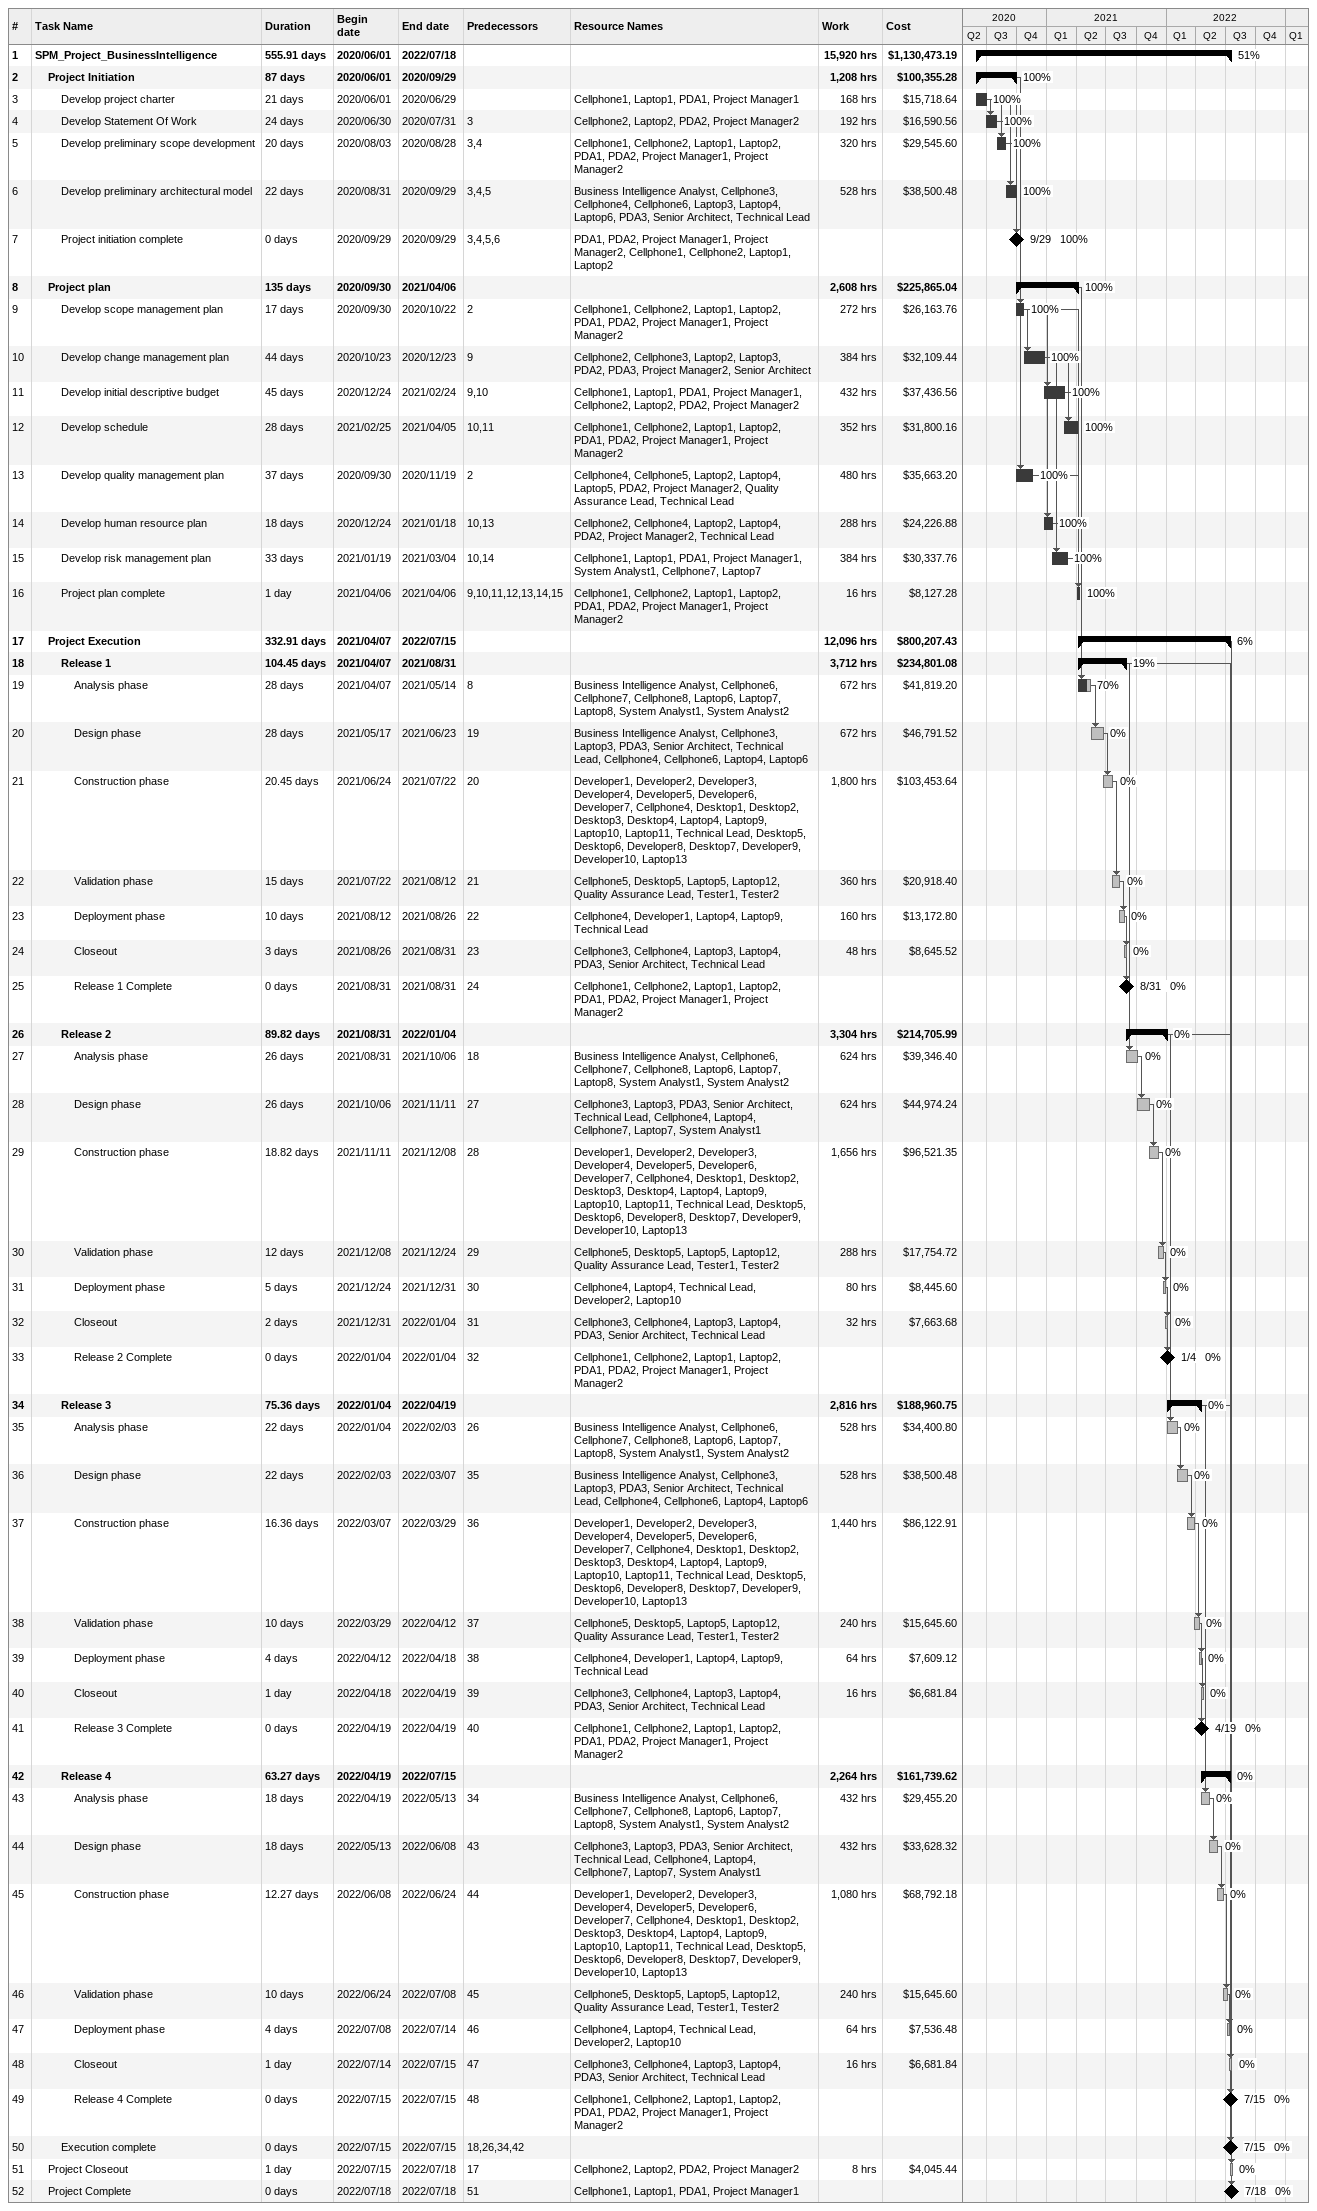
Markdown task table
| ID | Level | Task | Duration | Start | Finish | Predecessors | Resources | % complete | Work (h) | Cost ($) |
|---|---|---|---|---|---|---|---|---|---|---|
| 1 | 1 | **SPM_Project_BusinessIntelligence** | 555.91d | 2020-06-01 | 2022-07-18 |  |  | 51 | 15920 | 1130473.19 |
| 2 | 2 | **Project Initiation** | 87d | 2020-06-01 | 2020-09-29 |  |  | 100 | 1208 | 100355.28 |
| 3 | 3 | Develop project charter | 21d | 2020-06-01 | 2020-06-29 |  | Cellphone1, Laptop1, PDA1, Project Manager1 | 100 | 168 | 15718.64 |
| 4 | 3 | Develop Statement Of Work | 24d | 2020-06-30 | 2020-07-31 | 3 | Cellphone2, Laptop2, PDA2, Project Manager2 | 100 | 192 | 16590.56 |
| 5 | 3 | Develop preliminary scope development | 20d | 2020-08-03 | 2020-08-28 | 3, 4 | Cellphone1, Cellphone2, Laptop1, Laptop2, PDA1, PDA2, Project Manager1, Project Manager2 | 100 | 320 | 29545.60 |
| 6 | 3 | Develop preliminary architectural model | 22d | 2020-08-31 | 2020-09-29 | 3, 4, 5 | Business Intelligence Analyst, Cellphone3, Cellphone4, Cellphone6, Laptop3, Laptop4, Laptop6, PDA3, Senior Architect, Technical Lead | 100 | 528 | 38500.48 |
| 7 | 3 | Project initiation complete | 0d | 2020-09-29 | 2020-09-29 | 3, 4, 5, 6 | PDA1, PDA2, Project Manager1, Project Manager2, Cellphone1, Cellphone2, Laptop1, Laptop2 | 100 |  |  |
| 8 | 2 | **Project plan** | 135d | 2020-09-30 | 2021-04-06 |  |  | 100 | 2608 | 225865.04 |
| 9 | 3 | Develop scope management plan | 17d | 2020-09-30 | 2020-10-22 | 2 | Cellphone1, Cellphone2, Laptop1, Laptop2, PDA1, PDA2, Project Manager1, Project Manager2 | 100 | 272 | 26163.76 |
| 10 | 3 | Develop change management plan | 44d | 2020-10-23 | 2020-12-23 | 9 | Cellphone2, Cellphone3, Laptop2, Laptop3, PDA2, PDA3, Project Manager2, Senior Architect | 100 | 384 | 32109.44 |
| 11 | 3 | Develop initial descriptive budget | 45d | 2020-12-24 | 2021-02-24 | 9, 10 | Cellphone1, Laptop1, PDA1, Project Manager1, Cellphone2, Laptop2, PDA2, Project Manager2 | 100 | 432 | 37436.56 |
| 12 | 3 | Develop schedule | 28d | 2021-02-25 | 2021-04-05 | 10, 11 | Cellphone1, Cellphone2, Laptop1, Laptop2, PDA1, PDA2, Project Manager1, Project Manager2 | 100 | 352 | 31800.16 |
| 13 | 3 | Develop quality management plan | 37d | 2020-09-30 | 2020-11-19 | 2 | Cellphone4, Cellphone5, Laptop2, Laptop4, Laptop5, PDA2, Project Manager2, Quality Assurance Lead, Technical Lead | 100 | 480 | 35663.20 |
| 14 | 3 | Develop human resource plan | 18d | 2020-12-24 | 2021-01-18 | 10, 13 | Cellphone2, Cellphone4, Laptop2, Laptop4, PDA2, Project Manager2, Technical Lead | 100 | 288 | 24226.88 |
| 15 | 3 | Develop risk management plan | 33d | 2021-01-19 | 2021-03-04 | 10, 14 | Cellphone1, Laptop1, PDA1, Project Manager1, System Analyst1, Cellphone7, Laptop7 | 100 | 384 | 30337.76 |
| 16 | 3 | Project plan complete | 1d | 2021-04-06 | 2021-04-06 | 9, 10, 11, 12, 13, 14, 15 | Cellphone1, Cellphone2, Laptop1, Laptop2, PDA1, PDA2, Project Manager1, Project Manager2 | 100 | 16 | 8127.28 |
| 17 | 2 | **Project Execution** | 332.91d | 2021-04-07 | 2022-07-15 |  |  | 6 | 12096 | 800207.43 |
| 18 | 3 | **Release 1** | 104.45d | 2021-04-07 | 2021-08-31 |  |  | 19 | 3712 | 234801.08 |
| 19 | 4 | Analysis phase | 28d | 2021-04-07 | 2021-05-14 | 8 | Business Intelligence Analyst, Cellphone6, Cellphone7, Cellphone8, Laptop6, Laptop7, Laptop8, System Analyst1, System Analyst2 | 70 | 672 | 41819.20 |
| 20 | 4 | Design phase | 28d | 2021-05-17 | 2021-06-23 | 19 | Business Intelligence Analyst, Cellphone3, Laptop3, PDA3, Senior Architect, Technical Lead, Cellphone4, Cellphone6, Laptop4, Laptop6 | 0 | 672 | 46791.52 |
| 21 | 4 | Construction phase | 20.45d | 2021-06-24 | 2021-07-22 | 20 | Developer1, Developer2, Developer3, Developer4, Developer5, Developer6, Developer7, Cellphone4, Desktop1, Desktop2, Desktop3, Desktop4, Laptop4, Laptop9, Laptop10, Laptop11, Technical Lead, Desktop5, Desktop6, Developer8, Desktop7, Developer9, Developer10, Laptop13 | 0 | 1800 | 103453.64 |
| 22 | 4 | Validation phase | 15d | 2021-07-22 | 2021-08-12 | 21 | Cellphone5, Desktop5, Laptop5, Laptop12, Quality Assurance Lead, Tester1, Tester2 | 0 | 360 | 20918.40 |
| 23 | 4 | Deployment phase | 10d | 2021-08-12 | 2021-08-26 | 22 | Cellphone4, Developer1, Laptop4, Laptop9, Technical Lead | 0 | 160 | 13172.80 |
| 24 | 4 | Closeout | 3d | 2021-08-26 | 2021-08-31 | 23 | Cellphone3, Cellphone4, Laptop3, Laptop4, PDA3, Senior Architect, Technical Lead | 0 | 48 | 8645.52 |
| 25 | 4 | Release 1 Complete | 0d | 2021-08-31 | 2021-08-31 | 24 | Cellphone1, Cellphone2, Laptop1, Laptop2, PDA1, PDA2, Project Manager1, Project Manager2 | 0 |  |  |
| 26 | 3 | **Release 2** | 89.82d | 2021-08-31 | 2022-01-04 |  |  | 0 | 3304 | 214705.99 |
| 27 | 4 | Analysis phase | 26d | 2021-08-31 | 2021-10-06 | 18 | Business Intelligence Analyst, Cellphone6, Cellphone7, Cellphone8, Laptop6, Laptop7, Laptop8, System Analyst1, System Analyst2 | 0 | 624 | 39346.40 |
| 28 | 4 | Design phase | 26d | 2021-10-06 | 2021-11-11 | 27 | Cellphone3, Laptop3, PDA3, Senior Architect, Technical Lead, Cellphone4, Laptop4, Cellphone7, Laptop7, System Analyst1 | 0 | 624 | 44974.24 |
| 29 | 4 | Construction phase | 18.82d | 2021-11-11 | 2021-12-08 | 28 | Developer1, Developer2, Developer3, Developer4, Developer5, Developer6, Developer7, Cellphone4, Desktop1, Desktop2, Desktop3, Desktop4, Laptop4, Laptop9, Laptop10, Laptop11, Technical Lead, Desktop5, Desktop6, Developer8, Desktop7, Developer9, Developer10, Laptop13 | 0 | 1656 | 96521.35 |
| 30 | 4 | Validation phase | 12d | 2021-12-08 | 2021-12-24 | 29 | Cellphone5, Desktop5, Laptop5, Laptop12, Quality Assurance Lead, Tester1, Tester2 | 0 | 288 | 17754.72 |
| 31 | 4 | Deployment phase | 5d | 2021-12-24 | 2021-12-31 | 30 | Cellphone4, Laptop4, Technical Lead, Developer2, Laptop10 | 0 | 80 | 8445.60 |
| 32 | 4 | Closeout | 2d | 2021-12-31 | 2022-01-04 | 31 | Cellphone3, Cellphone4, Laptop3, Laptop4, PDA3, Senior Architect, Technical Lead | 0 | 32 | 7663.68 |
| 33 | 4 | Release 2 Complete | 0d | 2022-01-04 | 2022-01-04 | 32 | Cellphone1, Cellphone2, Laptop1, Laptop2, PDA1, PDA2, Project Manager1, Project Manager2 | 0 |  |  |
| 34 | 3 | **Release 3** | 75.36d | 2022-01-04 | 2022-04-19 |  |  | 0 | 2816 | 188960.75 |
| 35 | 4 | Analysis phase | 22d | 2022-01-04 | 2022-02-03 | 26 | Business Intelligence Analyst, Cellphone6, Cellphone7, Cellphone8, Laptop6, Laptop7, Laptop8, System Analyst1, System Analyst2 | 0 | 528 | 34400.80 |
| 36 | 4 | Design phase | 22d | 2022-02-03 | 2022-03-07 | 35 | Business Intelligence Analyst, Cellphone3, Laptop3, PDA3, Senior Architect, Technical Lead, Cellphone4, Cellphone6, Laptop4, Laptop6 | 0 | 528 | 38500.48 |
| 37 | 4 | Construction phase | 16.36d | 2022-03-07 | 2022-03-29 | 36 | Developer1, Developer2, Developer3, Developer4, Developer5, Developer6, Developer7, Cellphone4, Desktop1, Desktop2, Desktop3, Desktop4, Laptop4, Laptop9, Laptop10, Laptop11, Technical Lead, Desktop5, Desktop6, Developer8, Desktop7, Developer9, Developer10, Laptop13 | 0 | 1440 | 86122.91 |
| 38 | 4 | Validation phase | 10d | 2022-03-29 | 2022-04-12 | 37 | Cellphone5, Desktop5, Laptop5, Laptop12, Quality Assurance Lead, Tester1, Tester2 | 0 | 240 | 15645.60 |
| 39 | 4 | Deployment phase | 4d | 2022-04-12 | 2022-04-18 | 38 | Cellphone4, Developer1, Laptop4, Laptop9, Technical Lead | 0 | 64 | 7609.12 |
| 40 | 4 | Closeout | 1d | 2022-04-18 | 2022-04-19 | 39 | Cellphone3, Cellphone4, Laptop3, Laptop4, PDA3, Senior Architect, Technical Lead | 0 | 16 | 6681.84 |
| 41 | 4 | Release 3 Complete | 0d | 2022-04-19 | 2022-04-19 | 40 | Cellphone1, Cellphone2, Laptop1, Laptop2, PDA1, PDA2, Project Manager1, Project Manager2 | 0 |  |  |
| 42 | 3 | **Release 4** | 63.27d | 2022-04-19 | 2022-07-15 |  |  | 0 | 2264 | 161739.62 |
| 43 | 4 | Analysis phase | 18d | 2022-04-19 | 2022-05-13 | 34 | Business Intelligence Analyst, Cellphone6, Cellphone7, Cellphone8, Laptop6, Laptop7, Laptop8, System Analyst1, System Analyst2 | 0 | 432 | 29455.20 |
| 44 | 4 | Design phase | 18d | 2022-05-13 | 2022-06-08 | 43 | Cellphone3, Laptop3, PDA3, Senior Architect, Technical Lead, Cellphone4, Laptop4, Cellphone7, Laptop7, System Analyst1 | 0 | 432 | 33628.32 |
| 45 | 4 | Construction phase | 12.27d | 2022-06-08 | 2022-06-24 | 44 | Developer1, Developer2, Developer3, Developer4, Developer5, Developer6, Developer7, Cellphone4, Desktop1, Desktop2, Desktop3, Desktop4, Laptop4, Laptop9, Laptop10, Laptop11, Technical Lead, Desktop5, Desktop6, Developer8, Desktop7, Developer9, Developer10, Laptop13 | 0 | 1080 | 68792.18 |
| 46 | 4 | Validation phase | 10d | 2022-06-24 | 2022-07-08 | 45 | Cellphone5, Desktop5, Laptop5, Laptop12, Quality Assurance Lead, Tester1, Tester2 | 0 | 240 | 15645.60 |
| 47 | 4 | Deployment phase | 4d | 2022-07-08 | 2022-07-14 | 46 | Cellphone4, Laptop4, Technical Lead, Developer2, Laptop10 | 0 | 64 | 7536.48 |
| 48 | 4 | Closeout | 1d | 2022-07-14 | 2022-07-15 | 47 | Cellphone3, Cellphone4, Laptop3, Laptop4, PDA3, Senior Architect, Technical Lead | 0 | 16 | 6681.84 |
| 49 | 4 | Release 4 Complete | 0d | 2022-07-15 | 2022-07-15 | 48 | Cellphone1, Cellphone2, Laptop1, Laptop2, PDA1, PDA2, Project Manager1, Project Manager2 | 0 |  |  |
| 50 | 3 | Execution complete | 0d | 2022-07-15 | 2022-07-15 | 18, 26, 34, 42 |  | 0 |  |  |
| 51 | 2 | Project Closeout | 1d | 2022-07-15 | 2022-07-18 | 17 | Cellphone2, Laptop2, PDA2, Project Manager2 | 0 | 8 | 4045.44 |
| 52 | 2 | Project Complete | 0d | 2022-07-18 | 2022-07-18 | 51 | Cellphone1, Laptop1, PDA1, Project Manager1 | 0 |  |  |
